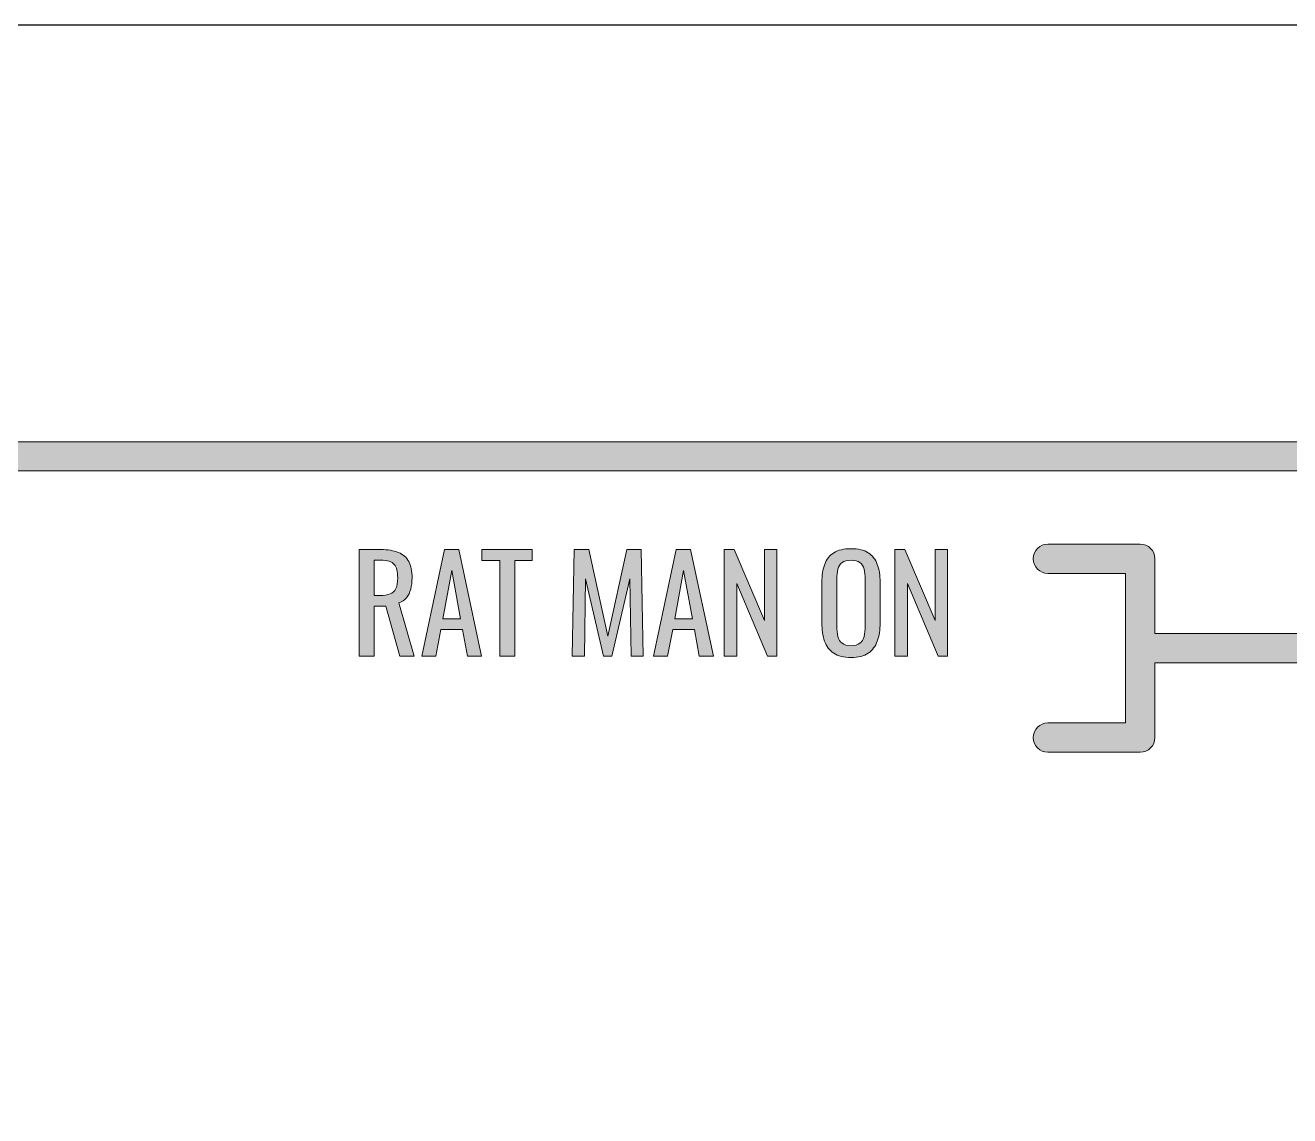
# Model space of a CAD drawing. Header units: inches. Extents: x 0 to 612, y 276 to 516.
# Drawn here: x 173.1 to 259.5, y 441.9 to 516.5 of the extents above; entities that cross this region are included whole.
import ezdxf

# ---------------------------------------------------------------- set-up
doc = ezdxf.new("R2010")
doc.units = ezdxf.units.IN
doc.header["$MEASUREMENT"] = 0
for name, color, linetype in [('HYD_Fuel_Holes v5_0', 7, 'Continuous'), ('LINES', 7, 'Continuous'), ('TEXT', 7, 'Continuous')]:
    doc.layers.add(name, color=color, linetype=linetype)

# ---------------------------------------------------------------- blocks, each defined once
blk = doc.blocks.new('block 7')
at = {"layer": 'HYD_Fuel_Holes v5_0', "color": 7, "lineweight": 25}
blk.add_lwpolyline([(611.882, 516.471), (0.118, 516.471)], dxfattribs=at)
blk = doc.blocks.new('block 127')
at = {"layer": 'LINES'}
h = blk.add_hatch(color=7, dxfattribs=at)
h.dxf.hatch_style = 2
edge = h.paths.add_edge_path()
edge.add_spline(control_points=[(395.33, 481), (395.33, 480.45), (394.89, 480), (394.33, 480), (394.33, 480), (386.77, 480), (386.77, 480), (386.22, 480), (385.77, 480.45), (385.77, 481), (385.77, 481), (385.77, 486), (385.77, 486), (385.77, 486), (354.28, 486), (354.28, 486), (354.28, 486), (354.28, 481.96), (354.28, 481.96), (354.28, 481.96), (348.8, 486), (348.8, 486), (348.8, 486), (314.43, 486), (314.43, 486), (314.01, 482.73), (311.62, 480.07), (308.49, 479.26), (308.49, 479.26), (308.49, 461.82), (308.49, 461.82), (308.49, 461.82), (327.49, 461.82), (327.49, 461.82), (328.05, 461.82), (328.49, 461.38), (328.49, 460.82), (328.49, 460.82), (328.49, 454.92), (328.49, 454.92), (328.49, 454.37), (328.05, 453.92), (327.49, 453.92), (326.94, 453.92), (326.49, 454.37), (326.49, 454.92), (326.49, 454.92), (326.49, 459.82), (326.49, 459.82), (326.49, 459.82), (286.49, 459.82), (286.49, 459.82), (286.49, 459.82), (286.49, 454.92), (286.49, 454.92), (286.49, 454.37), (286.05, 453.92), (285.49, 453.92), (284.94, 453.92), (284.49, 454.37), (284.49, 454.92), (284.49, 454.92), (284.49, 460.82), (284.49, 460.82), (284.49, 461.38), (284.94, 461.82), (285.49, 461.82), (285.49, 461.82), (304.49, 461.82), (304.49, 461.82), (304.49, 461.82), (304.49, 472.88), (304.49, 472.88), (304.49, 472.88), (283.38, 472.88), (283.38, 472.88), (283.38, 472.88), (277.91, 468.85), (277.91, 468.85), (277.91, 468.85), (277.91, 472.88), (277.91, 472.88), (277.91, 472.88), (250.32, 472.88), (250.32, 472.88), (250.32, 472.88), (250.32, 467.77), (250.32, 467.77), (250.32, 467.21), (249.87, 466.77), (249.32, 466.77), (249.32, 466.77), (243, 466.77), (243, 466.77), (242.45, 466.77), (242, 467.21), (242, 467.77), (242, 468.32), (242.45, 468.77), (243, 468.77), (243, 468.77), (248.32, 468.77), (248.32, 468.77), (248.32, 468.77), (248.32, 479), (248.32, 479), (248.32, 479), (243, 479), (243, 479), (242.45, 479), (242, 479.45), (242, 480), (242, 480.56), (242.45, 481), (243, 481), (243, 481), (249.32, 481), (249.32, 481), (249.87, 481), (250.32, 480.56), (250.32, 480), (250.32, 480), (250.32, 474.88), (250.32, 474.88), (250.32, 474.88), (277.91, 474.88), (277.91, 474.88), (277.91, 474.88), (277.91, 478.92), (277.91, 478.92), (277.91, 478.92), (283.38, 474.88), (283.38, 474.88), (283.38, 474.88), (304.49, 474.88), (304.49, 474.88), (304.49, 474.88), (304.49, 479.26), (304.49, 479.26), (301.36, 480.07), (298.97, 482.73), (298.56, 486), (298.56, 486), (126, 486), (126, 486), (126, 486), (126, 449.82), (126, 449.82), (126, 449.82), (145, 449.82), (145, 449.82), (145.55, 449.82), (146, 449.38), (146, 448.82), (146, 448.82), (146, 442.92), (146, 442.92), (146, 442.37), (145.55, 441.92), (145, 441.92), (144.45, 441.92), (144, 442.37), (144, 442.92), (144, 442.92), (144, 447.82), (144, 447.82), (144, 447.82), (104, 447.82), (104, 447.82), (104, 447.82), (104, 442.92), (104, 442.92), (104, 442.37), (103.55, 441.92), (103, 441.92), (102.45, 441.92), (102, 442.37), (102, 442.92), (102, 442.92), (102, 448.82), (102, 448.82), (102, 449.38), (102.45, 449.82), (103, 449.82), (103, 449.82), (122, 449.82), (122, 449.82), (122, 449.82), (122, 492.3), (122, 492.3), (122, 492.3), (118.16, 492.3), (118.16, 492.3), (118.16, 492.3), (124, 500.23), (124, 500.23), (124, 500.23), (129.84, 492.3), (129.84, 492.3), (129.84, 492.3), (126, 492.3), (126, 492.3), (126, 492.3), (126, 488), (126, 488), (126, 488), (299.5, 488), (299.5, 488), (300.05, 488), (300.5, 487.55), (300.5, 487), (300.5, 484.39), (302.17, 482.17), (304.49, 481.35), (304.49, 481.35), (304.49, 495.65), (304.49, 495.65), (304.49, 495.65), (300.65, 495.65), (300.65, 495.65), (300.65, 495.65), (306.49, 503.59), (306.49, 503.59), (306.49, 503.59), (312.34, 495.65), (312.34, 495.65), (312.34, 495.65), (308.49, 495.65), (308.49, 495.65), (308.49, 495.65), (308.49, 481.35), (308.49, 481.35), (310.82, 482.17), (312.49, 484.39), (312.49, 487), (312.49, 487.55), (312.94, 488), (313.49, 488), (313.49, 488), (348.8, 488), (348.8, 488), (348.8, 488), (354.28, 492.04), (354.28, 492.04), (354.28, 492.04), (354.28, 488), (354.28, 488), (354.28, 488), (385.77, 488), (385.77, 488), (385.77, 488), (385.77, 493), (385.77, 493), (385.77, 493.55), (386.22, 494), (386.77, 494), (386.77, 494), (394.33, 494), (394.33, 494), (394.89, 494), (395.33, 493.55), (395.33, 493), (395.33, 492.45), (394.89, 492), (394.33, 492), (394.33, 492), (387.77, 492), (387.77, 492), (387.77, 492), (387.77, 482), (387.77, 482), (387.77, 482), (394.33, 482), (394.33, 482), (394.89, 482), (395.33, 481.55), (395.33, 481)], knot_values=[0, 0, 0, 0, 1, 1, 1, 2, 2, 2, 3, 3, 3, 4, 4, 4, 5, 5, 5, 6, 6, 6, 7, 7, 7, 8, 8, 8, 9, 9, 9, 10, 10, 10, 11, 11, 11, 12, 12, 12, 13, 13, 13, 14, 14, 14, 15, 15, 15, 16, 16, 16, 17, 17, 17, 18, 18, 18, 19, 19, 19, 20, 20, 20, 21, 21, 21, 22, 22, 22, 23, 23, 23, 24, 24, 24, 25, 25, 25, 26, 26, 26, 27, 27, 27, 28, 28, 28, 29, 29, 29, 30, 30, 30, 31, 31, 31, 32, 32, 32, 33, 33, 33, 34, 34, 34, 35, 35, 35, 36, 36, 36, 37, 37, 37, 38, 38, 38, 39, 39, 39, 40, 40, 40, 41, 41, 41, 42, 42, 42, 43, 43, 43, 44, 44, 44, 45, 45, 45, 46, 46, 46, 47, 47, 47, 48, 48, 48, 49, 49, 49, 50, 50, 50, 51, 51, 51, 52, 52, 52, 53, 53, 53, 54, 54, 54, 55, 55, 55, 56, 56, 56, 57, 57, 57, 58, 58, 58, 59, 59, 59, 60, 60, 60, 61, 61, 61, 62, 62, 62, 63, 63, 63, 64, 64, 64, 65, 65, 65, 66, 66, 66, 67, 67, 67, 68, 68, 68, 69, 69, 69, 70, 70, 70, 71, 71, 71, 72, 72, 72, 73, 73, 73, 74, 74, 74, 75, 75, 75, 76, 76, 76, 77, 77, 77, 78, 78, 78, 79, 79, 79, 80, 80, 80, 81, 81, 81, 82, 82, 82, 83, 83, 83, 84, 84, 84, 85, 85, 85, 86, 86, 86, 87, 87, 87, 88, 88, 88, 89, 89, 89, 90, 90, 90, 91, 91, 91, 92, 92, 92, 92], degree=3, periodic=0)
at = {"layer": 'LINES', "lineweight": 0}
blk.add_open_spline([(395.33, 481), (395.33, 480.45), (394.89, 480), (394.33, 480), (394.33, 480), (386.77, 480), (386.77, 480), (386.22, 480), (385.77, 480.45), (385.77, 481), (385.77, 481), (385.77, 486), (385.77, 486), (385.77, 486), (354.28, 486), (354.28, 486), (354.28, 486), (354.28, 481.96), (354.28, 481.96), (354.28, 481.96), (348.8, 486), (348.8, 486), (348.8, 486), (314.43, 486), (314.43, 486), (314.01, 482.73), (311.62, 480.07), (308.49, 479.26), (308.49, 479.26), (308.49, 461.82), (308.49, 461.82), (308.49, 461.82), (327.49, 461.82), (327.49, 461.82), (328.05, 461.82), (328.49, 461.38), (328.49, 460.82), (328.49, 460.82), (328.49, 454.92), (328.49, 454.92), (328.49, 454.37), (328.05, 453.92), (327.49, 453.92), (326.94, 453.92), (326.49, 454.37), (326.49, 454.92), (326.49, 454.92), (326.49, 459.82), (326.49, 459.82), (326.49, 459.82), (286.49, 459.82), (286.49, 459.82), (286.49, 459.82), (286.49, 454.92), (286.49, 454.92), (286.49, 454.37), (286.05, 453.92), (285.49, 453.92), (284.94, 453.92), (284.49, 454.37), (284.49, 454.92), (284.49, 454.92), (284.49, 460.82), (284.49, 460.82), (284.49, 461.38), (284.94, 461.82), (285.49, 461.82), (285.49, 461.82), (304.49, 461.82), (304.49, 461.82), (304.49, 461.82), (304.49, 472.88), (304.49, 472.88), (304.49, 472.88), (283.38, 472.88), (283.38, 472.88), (283.38, 472.88), (277.91, 468.85), (277.91, 468.85), (277.91, 468.85), (277.91, 472.88), (277.91, 472.88), (277.91, 472.88), (250.32, 472.88), (250.32, 472.88), (250.32, 472.88), (250.32, 467.77), (250.32, 467.77), (250.32, 467.21), (249.87, 466.77), (249.32, 466.77), (249.32, 466.77), (243, 466.77), (243, 466.77), (242.45, 466.77), (242, 467.21), (242, 467.77), (242, 468.32), (242.45, 468.77), (243, 468.77), (243, 468.77), (248.32, 468.77), (248.32, 468.77), (248.32, 468.77), (248.32, 479), (248.32, 479), (248.32, 479), (243, 479), (243, 479), (242.45, 479), (242, 479.45), (242, 480), (242, 480.56), (242.45, 481), (243, 481), (243, 481), (249.32, 481), (249.32, 481), (249.87, 481), (250.32, 480.56), (250.32, 480), (250.32, 480), (250.32, 474.88), (250.32, 474.88), (250.32, 474.88), (277.91, 474.88), (277.91, 474.88), (277.91, 474.88), (277.91, 478.92), (277.91, 478.92), (277.91, 478.92), (283.38, 474.88), (283.38, 474.88), (283.38, 474.88), (304.49, 474.88), (304.49, 474.88), (304.49, 474.88), (304.49, 479.26), (304.49, 479.26), (301.36, 480.07), (298.97, 482.73), (298.56, 486), (298.56, 486), (126, 486), (126, 486), (126, 486), (126, 449.82), (126, 449.82), (126, 449.82), (145, 449.82), (145, 449.82), (145.55, 449.82), (146, 449.38), (146, 448.82), (146, 448.82), (146, 442.92), (146, 442.92), (146, 442.37), (145.55, 441.92), (145, 441.92), (144.45, 441.92), (144, 442.37), (144, 442.92), (144, 442.92), (144, 447.82), (144, 447.82), (144, 447.82), (104, 447.82), (104, 447.82), (104, 447.82), (104, 442.92), (104, 442.92), (104, 442.37), (103.55, 441.92), (103, 441.92), (102.45, 441.92), (102, 442.37), (102, 442.92), (102, 442.92), (102, 448.82), (102, 448.82), (102, 449.38), (102.45, 449.82), (103, 449.82), (103, 449.82), (122, 449.82), (122, 449.82), (122, 449.82), (122, 492.3), (122, 492.3), (122, 492.3), (118.16, 492.3), (118.16, 492.3), (118.16, 492.3), (124, 500.23), (124, 500.23), (124, 500.23), (129.84, 492.3), (129.84, 492.3), (129.84, 492.3), (126, 492.3), (126, 492.3), (126, 492.3), (126, 488), (126, 488), (126, 488), (299.5, 488), (299.5, 488), (300.05, 488), (300.5, 487.55), (300.5, 487), (300.5, 484.39), (302.17, 482.17), (304.49, 481.35), (304.49, 481.35), (304.49, 495.65), (304.49, 495.65), (304.49, 495.65), (300.65, 495.65), (300.65, 495.65), (300.65, 495.65), (306.49, 503.59), (306.49, 503.59), (306.49, 503.59), (312.34, 495.65), (312.34, 495.65), (312.34, 495.65), (308.49, 495.65), (308.49, 495.65), (308.49, 495.65), (308.49, 481.35), (308.49, 481.35), (310.82, 482.17), (312.49, 484.39), (312.49, 487), (312.49, 487.55), (312.94, 488), (313.49, 488), (313.49, 488), (348.8, 488), (348.8, 488), (348.8, 488), (354.28, 492.04), (354.28, 492.04), (354.28, 492.04), (354.28, 488), (354.28, 488), (354.28, 488), (385.77, 488), (385.77, 488), (385.77, 488), (385.77, 493), (385.77, 493), (385.77, 493.55), (386.22, 494), (386.77, 494), (386.77, 494), (394.33, 494), (394.33, 494), (394.89, 494), (395.33, 493.55), (395.33, 493), (395.33, 492.45), (394.89, 492), (394.33, 492), (394.33, 492), (387.77, 492), (387.77, 492), (387.77, 492), (387.77, 482), (387.77, 482), (387.77, 482), (394.33, 482), (394.33, 482), (394.89, 482), (395.33, 481.55), (395.33, 481)], degree=3, knots=[0, 0, 0, 0, 1, 1, 1, 2, 2, 2, 3, 3, 3, 4, 4, 4, 5, 5, 5, 6, 6, 6, 7, 7, 7, 8, 8, 8, 9, 9, 9, 10, 10, 10, 11, 11, 11, 12, 12, 12, 13, 13, 13, 14, 14, 14, 15, 15, 15, 16, 16, 16, 17, 17, 17, 18, 18, 18, 19, 19, 19, 20, 20, 20, 21, 21, 21, 22, 22, 22, 23, 23, 23, 24, 24, 24, 25, 25, 25, 26, 26, 26, 27, 27, 27, 28, 28, 28, 29, 29, 29, 30, 30, 30, 31, 31, 31, 32, 32, 32, 33, 33, 33, 34, 34, 34, 35, 35, 35, 36, 36, 36, 37, 37, 37, 38, 38, 38, 39, 39, 39, 40, 40, 40, 41, 41, 41, 42, 42, 42, 43, 43, 43, 44, 44, 44, 45, 45, 45, 46, 46, 46, 47, 47, 47, 48, 48, 48, 49, 49, 49, 50, 50, 50, 51, 51, 51, 52, 52, 52, 53, 53, 53, 54, 54, 54, 55, 55, 55, 56, 56, 56, 57, 57, 57, 58, 58, 58, 59, 59, 59, 60, 60, 60, 61, 61, 61, 62, 62, 62, 63, 63, 63, 64, 64, 64, 65, 65, 65, 66, 66, 66, 67, 67, 67, 68, 68, 68, 69, 69, 69, 70, 70, 70, 71, 71, 71, 72, 72, 72, 73, 73, 73, 74, 74, 74, 75, 75, 75, 76, 76, 76, 77, 77, 77, 78, 78, 78, 79, 79, 79, 80, 80, 80, 81, 81, 81, 82, 82, 82, 83, 83, 83, 84, 84, 84, 85, 85, 85, 86, 86, 86, 87, 87, 87, 88, 88, 88, 89, 89, 89, 90, 90, 90, 91, 91, 91, 92, 92, 92, 92], dxfattribs=at)
blk = doc.blocks.new('block 139')
at = {"layer": 'TEXT'}
h = blk.add_hatch(color=7, dxfattribs=at)
h.dxf.hatch_style = 2
edge = h.paths.add_edge_path()
edge.add_spline(control_points=[(195.91, 473.334), (195.91, 473.334), (195.91, 480.624), (195.91, 480.624), (195.91, 480.624), (197.377, 480.624), (197.377, 480.624), (197.863, 480.624), (198.265, 480.56), (198.583, 480.431), (198.901, 480.301), (199.136, 480.094), (199.289, 479.81), (199.442, 479.524), (199.519, 479.151), (199.519, 478.689), (199.519, 478.407), (199.489, 478.15), (199.429, 477.919), (199.369, 477.688), (199.272, 477.493), (199.141, 477.334), (199.009, 477.175), (198.835, 477.06), (198.619, 476.988), (198.619, 476.988), (199.654, 473.334), (199.654, 473.334), (199.654, 473.334), (198.673, 473.334), (198.673, 473.334), (198.673, 473.334), (197.719, 476.754), (197.719, 476.754), (197.719, 476.754), (196.927, 476.754), (196.927, 476.754), (196.927, 476.754), (196.927, 473.334), (196.927, 473.334), (196.927, 473.334), (195.91, 473.334), (195.91, 473.334)], knot_values=[0, 0, 0, 0, 1, 1, 1, 2, 2, 2, 3, 3, 3, 4, 4, 4, 5, 5, 5, 6, 6, 6, 7, 7, 7, 8, 8, 8, 9, 9, 9, 10, 10, 10, 11, 11, 11, 12, 12, 12, 13, 13, 13, 14, 14, 14, 14], degree=3, periodic=0)
edge = h.paths.add_edge_path()
edge.add_spline(control_points=[(196.927, 477.483), (196.927, 477.483), (197.314, 477.483), (197.314, 477.483), (197.602, 477.483), (197.836, 477.519), (198.016, 477.591), (198.196, 477.663), (198.328, 477.786), (198.412, 477.96), (198.496, 478.134), (198.538, 478.377), (198.538, 478.689), (198.538, 479.115), (198.46, 479.422), (198.304, 479.611), (198.147, 479.8), (197.839, 479.895), (197.377, 479.895), (197.377, 479.895), (196.927, 479.895), (196.927, 479.895), (196.927, 479.895), (196.927, 477.483), (196.927, 477.483)], knot_values=[0, 0, 0, 0, 1, 1, 1, 2, 2, 2, 3, 3, 3, 4, 4, 4, 5, 5, 5, 6, 6, 6, 7, 7, 7, 8, 8, 8, 8], degree=3, periodic=0)
h = blk.add_hatch(color=7, dxfattribs=at)
h.dxf.hatch_style = 2
h.paths.add_polyline_path([(200.185, 473.334), (201.733, 480.624), (202.714, 480.624), (204.271, 473.334), (203.308, 473.334), (202.975, 475.17), (201.49, 475.17), (201.139, 473.334)])
h.paths.add_polyline_path([(201.625, 475.899), (202.84, 475.899), (202.228, 479.184)])
h = blk.add_hatch(color=7, dxfattribs=at)
h.dxf.hatch_style = 2
h.paths.add_polyline_path([(205.522, 473.334), (205.522, 479.868), (204.289, 479.868), (204.289, 480.624), (207.736, 480.624), (207.736, 479.868), (206.539, 479.868), (206.539, 473.334)])
h = blk.add_hatch(color=7, dxfattribs=at)
h.dxf.hatch_style = 2
h.paths.add_polyline_path([(210.48, 473.334), (210.616, 480.624), (211.615, 480.624), (212.902, 474.711), (214.198, 480.624), (215.188, 480.624), (215.323, 473.334), (214.503, 473.334), (214.423, 478.626), (213.189, 473.334), (212.614, 473.334), (211.39, 478.626), (211.309, 473.334)])
h = blk.add_hatch(color=7, dxfattribs=at)
h.dxf.hatch_style = 2
h.paths.add_polyline_path([(216.042, 473.334), (217.591, 480.624), (218.572, 480.624), (220.128, 473.334), (219.166, 473.334), (218.833, 475.17), (217.348, 475.17), (216.997, 473.334)])
h.paths.add_polyline_path([(217.482, 475.899), (218.698, 475.899), (218.085, 479.184)])
h = blk.add_hatch(color=7, dxfattribs=at)
h.dxf.hatch_style = 2
h.paths.add_polyline_path([(220.866, 473.334), (220.866, 480.624), (221.559, 480.624), (223.629, 475.782), (223.629, 480.624), (224.475, 480.624), (224.475, 473.334), (223.827, 473.334), (221.73, 478.311), (221.73, 473.334)])
h = blk.add_hatch(color=7, dxfattribs=at)
h.dxf.hatch_style = 2
edge = h.paths.add_edge_path()
edge.add_spline(control_points=[(229.542, 473.253), (229.05, 473.253), (228.657, 473.349), (228.363, 473.541), (228.069, 473.733), (227.859, 474.007), (227.733, 474.364), (227.607, 474.721), (227.544, 475.14), (227.544, 475.62), (227.544, 475.62), (227.544, 478.383), (227.544, 478.383), (227.544, 478.863), (227.609, 479.275), (227.738, 479.621), (227.867, 479.965), (228.077, 480.229), (228.368, 480.413), (228.659, 480.595), (229.05, 480.687), (229.542, 480.687), (230.034, 480.687), (230.424, 480.594), (230.712, 480.408), (231, 480.222), (231.208, 479.958), (231.338, 479.616), (231.467, 479.274), (231.531, 478.863), (231.531, 478.383), (231.531, 478.383), (231.531, 475.611), (231.531, 475.611), (231.531, 475.137), (231.467, 474.723), (231.338, 474.369), (231.208, 474.015), (231, 473.74), (230.712, 473.545), (230.424, 473.351), (230.034, 473.253), (229.542, 473.253)], knot_values=[0, 0, 0, 0, 1, 1, 1, 2, 2, 2, 3, 3, 3, 4, 4, 4, 5, 5, 5, 6, 6, 6, 7, 7, 7, 8, 8, 8, 9, 9, 9, 10, 10, 10, 11, 11, 11, 12, 12, 12, 13, 13, 13, 14, 14, 14, 14], degree=3, periodic=0)
edge = h.paths.add_edge_path()
edge.add_spline(control_points=[(229.542, 474.054), (229.812, 474.054), (230.016, 474.109), (230.154, 474.221), (230.292, 474.332), (230.385, 474.487), (230.433, 474.688), (230.481, 474.89), (230.505, 475.125), (230.505, 475.395), (230.505, 475.395), (230.505, 478.59), (230.505, 478.59), (230.505, 478.86), (230.481, 479.092), (230.433, 479.288), (230.385, 479.482), (230.292, 479.632), (230.154, 479.737), (230.016, 479.842), (229.812, 479.895), (229.542, 479.895), (229.272, 479.895), (229.067, 479.842), (228.926, 479.737), (228.785, 479.632), (228.69, 479.482), (228.642, 479.288), (228.594, 479.092), (228.57, 478.86), (228.57, 478.59), (228.57, 478.59), (228.57, 475.395), (228.57, 475.395), (228.57, 475.125), (228.594, 474.89), (228.642, 474.688), (228.69, 474.487), (228.785, 474.332), (228.926, 474.221), (229.067, 474.109), (229.272, 474.054), (229.542, 474.054)], knot_values=[0, 0, 0, 0, 1, 1, 1, 2, 2, 2, 3, 3, 3, 4, 4, 4, 5, 5, 5, 6, 6, 6, 7, 7, 7, 8, 8, 8, 9, 9, 9, 10, 10, 10, 11, 11, 11, 12, 12, 12, 13, 13, 13, 14, 14, 14, 14], degree=3, periodic=0)
h = blk.add_hatch(color=7, dxfattribs=at)
h.dxf.hatch_style = 2
h.paths.add_polyline_path([(232.53, 473.334), (232.53, 480.624), (233.223, 480.624), (235.293, 475.782), (235.293, 480.624), (236.139, 480.624), (236.139, 473.334), (235.491, 473.334), (233.394, 478.311), (233.394, 473.334)])
at = {"layer": 'TEXT', "lineweight": 0}
for points in [[(200.185, 473.334), (201.733, 480.624), (202.714, 480.624), (204.271, 473.334), (203.308, 473.334), (202.975, 475.17), (201.49, 475.17), (201.139, 473.334), (200.185, 473.334)], [(205.522, 473.334), (205.522, 479.868), (204.289, 479.868), (204.289, 480.624), (207.736, 480.624), (207.736, 479.868), (206.539, 479.868), (206.539, 473.334), (205.522, 473.334)], [(210.48, 473.334), (210.616, 480.624), (211.615, 480.624), (212.902, 474.711), (214.198, 480.624), (215.188, 480.624), (215.323, 473.334), (214.503, 473.334), (214.423, 478.626), (213.189, 473.334), (212.614, 473.334), (211.39, 478.626), (211.309, 473.334), (210.48, 473.334)], [(216.042, 473.334), (217.591, 480.624), (218.572, 480.624), (220.128, 473.334), (219.166, 473.334), (218.833, 475.17), (217.348, 475.17), (216.997, 473.334), (216.042, 473.334)], [(220.866, 473.334), (220.866, 480.624), (221.559, 480.624), (223.629, 475.782), (223.629, 480.624), (224.475, 480.624), (224.475, 473.334), (223.827, 473.334), (221.73, 478.311), (221.73, 473.334), (220.866, 473.334)], [(232.53, 473.334), (232.53, 480.624), (233.223, 480.624), (235.293, 475.782), (235.293, 480.624), (236.139, 480.624), (236.139, 473.334), (235.491, 473.334), (233.394, 478.311), (233.394, 473.334), (232.53, 473.334)], [(201.625, 475.899), (202.84, 475.899), (202.228, 479.184), (201.625, 475.899)], [(217.482, 475.899), (218.698, 475.899), (218.085, 479.184), (217.482, 475.899)]]:
    blk.add_lwpolyline(points, dxfattribs=at)
for points, knots in [([(195.91, 473.334), (195.91, 473.334), (195.91, 480.624), (195.91, 480.624), (195.91, 480.624), (197.377, 480.624), (197.377, 480.624), (197.863, 480.624), (198.265, 480.56), (198.583, 480.431), (198.901, 480.301), (199.136, 480.094), (199.289, 479.81), (199.442, 479.524), (199.519, 479.151), (199.519, 478.689), (199.519, 478.407), (199.489, 478.15), (199.429, 477.919), (199.369, 477.688), (199.272, 477.493), (199.141, 477.334), (199.009, 477.175), (198.835, 477.06), (198.619, 476.988), (198.619, 476.988), (199.654, 473.334), (199.654, 473.334), (199.654, 473.334), (198.673, 473.334), (198.673, 473.334), (198.673, 473.334), (197.719, 476.754), (197.719, 476.754), (197.719, 476.754), (196.927, 476.754), (196.927, 476.754), (196.927, 476.754), (196.927, 473.334), (196.927, 473.334), (196.927, 473.334), (195.91, 473.334), (195.91, 473.334)], [0, 0, 0, 0, 1, 1, 1, 2, 2, 2, 3, 3, 3, 4, 4, 4, 5, 5, 5, 6, 6, 6, 7, 7, 7, 8, 8, 8, 9, 9, 9, 10, 10, 10, 11, 11, 11, 12, 12, 12, 13, 13, 13, 14, 14, 14, 14]), ([(229.542, 473.253), (229.05, 473.253), (228.657, 473.349), (228.363, 473.541), (228.069, 473.733), (227.859, 474.007), (227.733, 474.364), (227.607, 474.721), (227.544, 475.14), (227.544, 475.62), (227.544, 475.62), (227.544, 478.383), (227.544, 478.383), (227.544, 478.863), (227.609, 479.275), (227.738, 479.621), (227.867, 479.965), (228.077, 480.229), (228.368, 480.413), (228.659, 480.595), (229.05, 480.687), (229.542, 480.687), (230.034, 480.687), (230.424, 480.594), (230.712, 480.408), (231, 480.222), (231.208, 479.958), (231.338, 479.616), (231.467, 479.274), (231.531, 478.863), (231.531, 478.383), (231.531, 478.383), (231.531, 475.611), (231.531, 475.611), (231.531, 475.137), (231.467, 474.723), (231.338, 474.369), (231.208, 474.015), (231, 473.74), (230.712, 473.545), (230.424, 473.351), (230.034, 473.253), (229.542, 473.253)], [0, 0, 0, 0, 1, 1, 1, 2, 2, 2, 3, 3, 3, 4, 4, 4, 5, 5, 5, 6, 6, 6, 7, 7, 7, 8, 8, 8, 9, 9, 9, 10, 10, 10, 11, 11, 11, 12, 12, 12, 13, 13, 13, 14, 14, 14, 14]), ([(196.927, 477.483), (196.927, 477.483), (197.314, 477.483), (197.314, 477.483), (197.602, 477.483), (197.836, 477.519), (198.016, 477.591), (198.196, 477.663), (198.328, 477.786), (198.412, 477.96), (198.496, 478.134), (198.538, 478.377), (198.538, 478.689), (198.538, 479.115), (198.46, 479.422), (198.304, 479.611), (198.147, 479.8), (197.839, 479.895), (197.377, 479.895), (197.377, 479.895), (196.927, 479.895), (196.927, 479.895), (196.927, 479.895), (196.927, 477.483), (196.927, 477.483)], [0, 0, 0, 0, 1, 1, 1, 2, 2, 2, 3, 3, 3, 4, 4, 4, 5, 5, 5, 6, 6, 6, 7, 7, 7, 8, 8, 8, 8]), ([(229.542, 474.054), (229.812, 474.054), (230.016, 474.109), (230.154, 474.221), (230.292, 474.332), (230.385, 474.487), (230.433, 474.688), (230.481, 474.89), (230.505, 475.125), (230.505, 475.395), (230.505, 475.395), (230.505, 478.59), (230.505, 478.59), (230.505, 478.86), (230.481, 479.092), (230.433, 479.288), (230.385, 479.482), (230.292, 479.632), (230.154, 479.737), (230.016, 479.842), (229.812, 479.895), (229.542, 479.895), (229.272, 479.895), (229.067, 479.842), (228.926, 479.737), (228.785, 479.632), (228.69, 479.482), (228.642, 479.288), (228.594, 479.092), (228.57, 478.86), (228.57, 478.59), (228.57, 478.59), (228.57, 475.395), (228.57, 475.395), (228.57, 475.125), (228.594, 474.89), (228.642, 474.688), (228.69, 474.487), (228.785, 474.332), (228.926, 474.221), (229.067, 474.109), (229.272, 474.054), (229.542, 474.054)], [0, 0, 0, 0, 1, 1, 1, 2, 2, 2, 3, 3, 3, 4, 4, 4, 5, 5, 5, 6, 6, 6, 7, 7, 7, 8, 8, 8, 9, 9, 9, 10, 10, 10, 11, 11, 11, 12, 12, 12, 13, 13, 13, 14, 14, 14, 14])]:
    blk.add_open_spline(points, degree=3, knots=knots, dxfattribs=at)

msp = doc.modelspace()

# ---------------------------------------------------------------- block references
at = {"layer": 'HYD_Fuel_Holes v5_0'}
msp.add_blockref('block 7', (0, 0), dxfattribs=at)
at = {"layer": 'LINES'}
msp.add_blockref('block 127', (0, 0), dxfattribs=at)
at = {"layer": 'TEXT'}
msp.add_blockref('block 139', (0, 0), dxfattribs=at)

doc.saveas('drawing.dxf')
